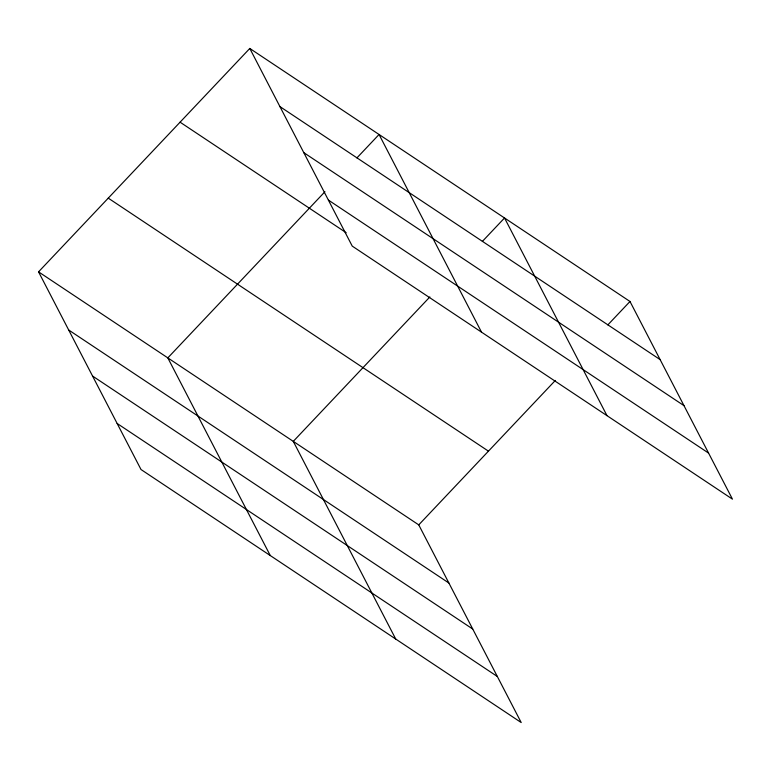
<?xml version="1.0" encoding="UTF-8"?>
<svg xmlns="http://www.w3.org/2000/svg" width="771" height="771" viewBox="0 0 771 771"><rect width="100%" height="100%" fill="white"/><g stroke="black" fill="none" stroke-linecap="round" stroke-linejoin="round"><path stroke-width="1.16" d="M38.55 271.855L418.749 524.878L521.206 722.543L141.006 469.52L38.55 271.855L249.794 48.457L629.994 301.48L732.45 499.145L352.251 246.122L249.794 48.457M324.938 191.728L167.818 357.889L270.274 555.544M356.925 157.901L379.062 134.491L481.518 332.147M429.861 296.941L293.279 441.378L395.735 639.043M482.386 241.4L504.533 217.981L606.989 415.646M418.749 524.878L555.322 380.44M607.847 324.899L629.994 301.48M279.931 106.591L660.121 359.614M303.793 152.639L683.993 405.652M328.388 200.075L708.578 453.097M180.086 122.184L346.198 232.726M108.258 198.137L488.457 451.16M68.677 329.988L448.876 583.011M92.549 376.036L472.748 629.049M117.144 423.472L497.334 676.495"/></g></svg>
